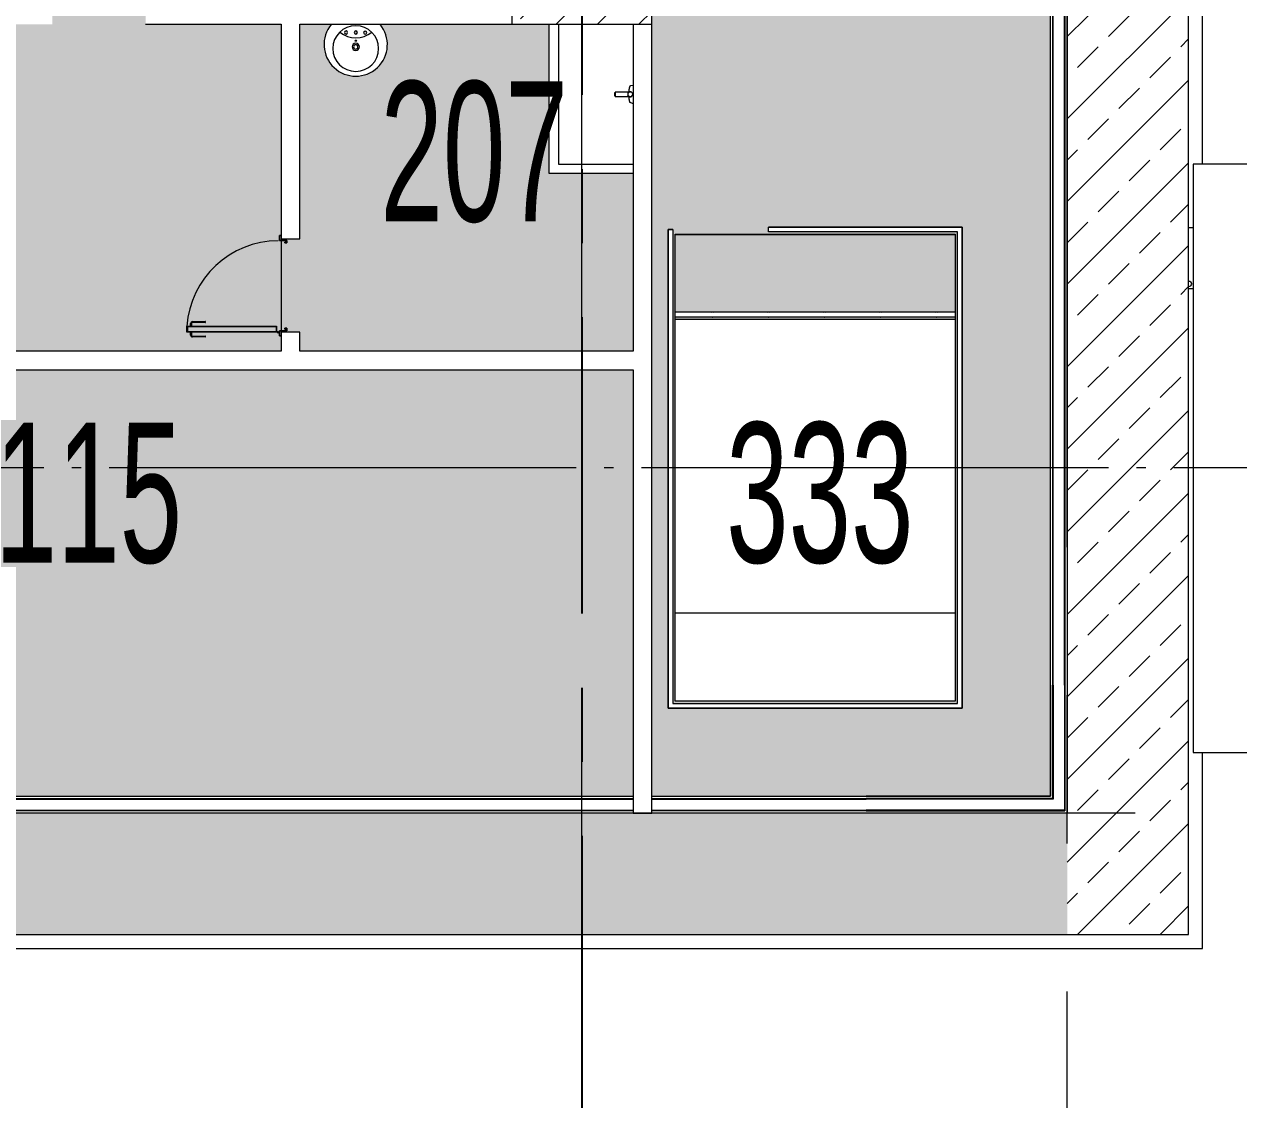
# Model space of a CAD drawing. Header units: metres. Extents: x -201 to 705, y -63 to 42.
# Drawn here: x 428.45 to 441.46, y -23.77 to -12.25 of the extents above; entities that cross this region are included whole.
import ezdxf

# ---------------------------------------------------------------- set-up
doc = ezdxf.new("R2010")
doc.units = ezdxf.units.M
for name, pattern in [('Dash', [3, 1.5, -1.5]), ('Grid Line', [11.1125, 6.35, -1.5875, 1.5875, -1.5875]), ('Grid Line 1_4_', [5.55625, 3.175, -0.79375, 0.79375, -0.79375]), ('HAT AKSI', [5.6, 5, -0.3, 0, -0.3])]:
    doc.linetypes.add(name, pattern=pattern)
for name, color, linetype, lineweight in [('A-----NPP', 7, 'Continuous', 9), ('A-DETLGEM', 7, 'Continuous', 9), ('A_AREA', 7, 'Continuous', 9), ('A_DOOR', 7, 'Continuous', 9), ('A_GRID', 7, 'Continuous', 9), ('A_HANDRAIL', 7, 'Continuous', 9), ('A_HATCH', 7, 'Continuous', 9), ('A_RC', 7, 'Continuous', 9), ('A_TEXT_40', 7, 'Continuous', 9), ('A_WALL', 7, 'Continuous', 9), ('G-PLANOTM', 7, 'Continuous', 9), ('P-SANRFIM', 7, 'Continuous', 9)]:
    doc.layers.add(name, color=color, linetype=linetype, lineweight=lineweight)
doc.styles.add('Arial Narrow_2', font='ARIALN.TTF', dxfattribs={"width": 0.7, "height": 1.5})
pattern_1 = [(45, (0, 0), (-0.442274, 0.442274), []), (45, (0.4423, 0), (-0.442274, 0.442274), [0.31274, -0.15637])]

# ---------------------------------------------------------------- blocks, each defined once
blk = doc.blocks.new('B1010_10_KOLON_DİKDÖRTGEN KESİT - 90x150mm-V170-_7_76 _10_76_ BİLET HOLÜ _FFL__ANAHTAR PLAN')
at = {"layer": 'A_RC', "true_color": 0x787878}
h = blk.add_hatch(dxfattribs=at)
h.set_pattern_fill('FP_7', color=8, style=0, pattern_type=2)
h.set_pattern_definition([(225, (0, -11.8), (0.44228, -0.44228), []), (225, (-0.4423, -11.8), (0.44228, -0.44228), [0.31274, -0.15637])])
h.paths.add_polyline_path([(-0.75, 0.45), (-0.75, -0.45), (0.75, -0.45), (0.75, 0.45), (-0.55, 0.45)])
at = {"layer": 'A_RC', "lineweight": 18}
for p, q in [((0.75, 0.45), (-0.75, 0.45)), ((-0.75, 0.45), (-0.75, -0.45)), ((0.75, -0.45), (0.75, 0.45)), ((-0.75, -0.45), (0.75, -0.45))]:
    blk.add_line(p, q, dxfattribs=at)
blk = doc.blocks.new('TBM Çukuru VOID - tbm çukur kesiti_dwg-3971131-_7_76 _10_76_ BİLET HOLÜ _FFL__ANAHTAR PLAN')
at = {"layer": 'A-----NPP'}
blk.add_line((-0.002, 0), (-0.001, 0), dxfattribs=at)
blk = doc.blocks.new('TBM Çukuru VOID - B3060_TBM Çukuru VOID_L_2320_00mm-3817887-_7_76 _10_76_ BİLET HOLÜ _FFL__ANAHTAR PLAN')
blk.add_blockref('TBM Çukuru VOID - tbm çukur kesiti_dwg-3971131-_7_76 _10_76_ BİLET HOLÜ _FFL__ANAHTAR PLAN', (0, 0))
blk = doc.blocks.new('DOLGU BETON - DOLGU BETON-4155418-_7_76 _10_76_ BİLET HOLÜ _FFL__ANAHTAR PLAN')
at = {"layer": 'A-----NPP'}
blk.add_line((4, -18.559), (1.001, -18.559), dxfattribs=at)
blk = doc.blocks.new('IC-TKN-M7-S22-000-10-A1-32-K-T-6C-200_rvt-2-_7_76 _10_76_ BİLET HOLÜ _FFL__ANAHTAR PLAN')
at = {"layer": 'A_HATCH', "true_color": 0x787878}
h = blk.add_hatch(dxfattribs=at)
h.set_pattern_fill('FP_3', color=8, style=0, pattern_type=2)
h.set_pattern_definition(pattern_1)
h.paths.add_polyline_path([(6.363, -22), (6.5, -22), (6.5, 5), (5.2, 5), (5.2, -22)])
h = blk.add_hatch(dxfattribs=at)
h.set_pattern_fill('FP_3', color=8, style=0, pattern_type=2)
h.set_pattern_definition(pattern_1)
h.paths.add_polyline_path([(-55.384, -22), (5.2, -22), (5.2, -20.7), (-55.75, -20.7), (-55.75, -22), (-55.386, -22)])
at = {"layer": 'A-----NPP'}
for p, q in [((6.65, -13.75), (6.65, -3.05)), ((10.503, -13.75), (6.55, -13.75)), ((6.55, -13.75), (6.55, -20.05)), ((4, -18.559), (1.001, -18.559)), ((6.55, -20.05), (10.503, -20.05)), ((6.65, -22.15), (6.65, -20.05)), ((-55.384, -22.15), (6.65, -22.15))]:
    blk.add_line(p, q, dxfattribs=at)
at = {"layer": 'A_RC'}
for p, q in [((1.001, -19.5), (1.001, -14.501)), ((1.001, -14.501), (4, -14.501))]:
    blk.add_line(p, q, dxfattribs=at)
at = {"layer": 'A_WALL', "lineweight": 18}
for p, q in [((6.5, -22), (6.5, 5)), ((5.2, 3.7), (5.2, -20.7)), ((5.2, -20.7), (-55.75, -20.7)), ((-55.75, -22), (5.2, -22)), ((5.2, -22), (6.5, -22))]:
    blk.add_line(p, q, dxfattribs=at)
at = {"layer": 'A_RC', "lineweight": 9}
blk.add_blockref('DOLGU BETON - DOLGU BETON-4155418-_7_76 _10_76_ BİLET HOLÜ _FFL__ANAHTAR PLAN', (0, 0), dxfattribs=at)
at = {"layer": 'A_RC', "lineweight": 9, "rotation": 180}
blk.add_blockref('B1010_10_KOLON_DİKDÖRTGEN KESİT - 90x150mm-V170-_7_76 _10_76_ BİLET HOLÜ _FFL__ANAHTAR PLAN', (0, -11.8), dxfattribs=at)
at = {"layer": 'G-PLANOTM', "lineweight": 9, "rotation": 180}
blk.add_blockref('TBM Çukuru VOID - B3060_TBM Çukuru VOID_L_2320_00mm-3817887-_7_76 _10_76_ BİLET HOLÜ _FFL__ANAHTAR PLAN', (6.5, -17.025), dxfattribs=at)
blk = doc.blocks.new('Top Rail Type - Top Rail_Internal_-3516888-_7_76 _10_76_ BİLET HOLÜ _FFL__ANAHTAR PLAN')
at = {"layer": 'A_HANDRAIL'}
for p, q in [((2, -14.475), (2, -14.425)), ((2, -14.425), (4.075, -14.425)), ((4.075, -14.425), (4.075, -19.575)), ((0.925, -14.45), (0.975, -14.45)), ((0.925, -19.575), (0.925, -14.45)), ((0.975, -14.45), (0.975, -19.525)), ((4.025, -14.475), (2, -14.475)), ((4.025, -19.525), (4.025, -14.475)), ((4.075, -19.575), (0.925, -19.575)), ((0.975, -19.525), (4.025, -19.525))]:
    blk.add_line(p, q, dxfattribs=at)
blk = doc.blocks.new('Top Rail Type - Top Rail_Internal_-V129-_7_76 _10_76_ BİLET HOLÜ _FFL__ANAHTAR PLAN')
at = {"layer": 'A_HANDRAIL'}
for p, q in [((2, -14.475), (2, -14.425)), ((4.075, -14.425), (2, -14.425)), ((4.075, -19.575), (4.075, -14.425)), ((0.975, -14.45), (0.925, -14.45)), ((0.925, -14.45), (0.925, -19.575)), ((0.975, -14.45), (0.975, -19.525)), ((4.025, -14.475), (2, -14.475)), ((4.025, -19.525), (4.025, -14.475)), ((0.925, -19.575), (4.075, -19.575)), ((0.975, -19.525), (4.025, -19.525))]:
    blk.add_line(p, q, dxfattribs=at)
blk = doc.blocks.new('Top Rail Type - Top Rail_Internal_-3551832-_7_76 _10_76_ BİLET HOLÜ _FFL__ANAHTAR PLAN')
at = {"layer": 'A_HANDRAIL'}
for p, q in [((2, -14.475), (2, -14.425)), ((2, -14.425), (4.075, -14.425)), ((4.075, -14.425), (4.075, -19.575)), ((0.925, -14.45), (0.975, -14.45)), ((0.925, -19.575), (0.925, -14.45)), ((0.975, -14.45), (0.975, -19.525)), ((4.025, -14.475), (2, -14.475)), ((4.025, -19.525), (4.025, -14.475)), ((4.075, -19.575), (0.925, -19.575)), ((0.975, -19.525), (4.025, -19.525))]:
    blk.add_line(p, q, dxfattribs=at)
blk = doc.blocks.new('Top Rail Type - Top Rail_Internal_-V131-_7_76 _10_76_ BİLET HOLÜ _FFL__ANAHTAR PLAN')
at = {"layer": 'A_HANDRAIL'}
for p, q in [((2, -14.475), (2, -14.425)), ((4.075, -14.425), (2, -14.425)), ((4.075, -19.575), (4.075, -14.425)), ((0.975, -14.45), (0.925, -14.45)), ((0.925, -14.45), (0.925, -19.575)), ((0.975, -14.45), (0.975, -19.525)), ((4.025, -14.475), (2, -14.475)), ((4.025, -19.525), (4.025, -14.475)), ((0.925, -19.575), (4.075, -19.575)), ((0.975, -19.525), (4.025, -19.525))]:
    blk.add_line(p, q, dxfattribs=at)
blk = doc.blocks.new('D2030_10_U Kanal Ekipmanı - U Kanal Ekipmanı-3997473-_7_76 _10_76_ BİLET HOLÜ _FFL__ANAHTAR PLAN')
at = {"layer": 'G-PLANOTM'}
for p, q in [((-0.18, 0), (-0.18, 16.64)), ((-0.155, 0), (-0.155, 16.64)), ((-0.15, 0), (-0.15, 16.64)), ((-0.03, 0), (-0.03, 16.64)), ((-0.025, 16.64), (-0.025, 0))]:
    blk.add_line(p, q, dxfattribs=at)
blk = doc.blocks.new('Railing - 50 x 12mm-V146-_7_76 _10_76_ BİLET HOLÜ _FFL__ANAHTAR PLAN')
at = {"layer": 'A-----NPP'}
for start, end in [(150, 180), (150, 180), (180, 210), (180, 210), (360, 30), (15, 30), (330, 360), (330, 360)]:
    blk.add_arc((0, 0), 0.03, start, end, dxfattribs=at)
blk = doc.blocks.new('Railing - 50 x 12mm-V147-_7_76 _10_76_ BİLET HOLÜ _FFL__ANAHTAR PLAN')
at = {"layer": 'A-----NPP'}
for start, end in [(150, 180), (150, 178.3442), (180, 210), (180, 210), (360, 30), (15, 30), (330, 360), (330, 360)]:
    blk.add_arc((0, 0), 0.03, start, end, dxfattribs=at)
blk = doc.blocks.new('Railing - 50 x 12mm-V148-_7_76 _10_76_ BİLET HOLÜ _FFL__ANAHTAR PLAN')
at = {"layer": 'A-----NPP'}
for start, end in [(180, 360), (180, 210), (225, 285), (300, 360)]:
    blk.add_arc((0, 0), 0.03, start, end, dxfattribs=at)
blk = doc.blocks.new('Railing - Railing-3771051-_7_76 _10_76_ BİLET HOLÜ _FFL__ANAHTAR PLAN')
at = {"extrusion": (0, 0, -1), "zscale": -1}
for name, p, rotation in [('Railing - 50 x 12mm-V148-_7_76 _10_76_ BİLET HOLÜ _FFL__ANAHTAR PLAN', (-6.5, -15.031), 270.0000000000002), ('Railing - 50 x 12mm-V146-_7_76 _10_76_ BİLET HOLÜ _FFL__ANAHTAR PLAN', (-1.4, -15.36), 270.0000000000018), ('Railing - 50 x 12mm-V147-_7_76 _10_76_ BİLET HOLÜ _FFL__ANAHTAR PLAN', (-2, -15.36), 270.0000000000018), ('Railing - 50 x 12mm-V146-_7_76 _10_76_ BİLET HOLÜ _FFL__ANAHTAR PLAN', (-2.6, -15.36), 270.0000000000018), ('Railing - 50 x 12mm-V146-_7_76 _10_76_ BİLET HOLÜ _FFL__ANAHTAR PLAN', (-3.2, -15.36), 270.0000000000018), ('Railing - 50 x 12mm-V146-_7_76 _10_76_ BİLET HOLÜ _FFL__ANAHTAR PLAN', (-3.8, -15.36), 270.0000000000018)]:
    blk.add_blockref(name, p, dxfattribs=dict(at, rotation=rotation))
blk = doc.blocks.new('Top Rail Type - Top Rail_Internal_-3771054-_7_76 _10_76_ BİLET HOLÜ _FFL__ANAHTAR PLAN')
at = {"layer": 'A-----NPP'}
for p, q in [((4, -15.335), (1.001, -15.335)), ((1.001, -15.385), (4, -15.385))]:
    blk.add_line(p, q, dxfattribs=at)
blk = doc.blocks.new('C1030_70_YK1 100x220cm - YK1 100x220cm-V156-_7_76 _10_76_ BİLET HOLÜ _FFL__ANAHTAR PLAN')
at = {"layer": 'A-DETLGEM'}
for p, q in [((-0.55, 0.913), (-0.55, 1.048)), ((-0.54, 1.048), (-0.54, 0.913)), ((-0.53, 1.068), (-0.5, 1.068)), ((-0.5, 1.058), (-0.53, 1.058)), ((-0.499, 1.107), (-0.434, 1.107)), ((-0.499, 0.139), (-0.499, 1.107)), ((-0.438, 1.103), (-0.495, 1.103)), ((-0.495, 0.153), (-0.495, 1.103)), ((-0.438, 1.103), (-0.438, 0.153)), ((-0.435, 1.068), (-0.405, 1.068)), ((-0.405, 1.058), (-0.435, 1.058)), ((-0.434, 1.107), (-0.434, 0.621)), ((-0.395, 0.913), (-0.395, 1.048)), ((-0.385, 1.048), (-0.385, 0.913)), ((-0.434, 0.621), (-0.434, 0.149)), ((-0.491, 0.139), (-0.499, 0.139)), ((-0.438, 0.153), (-0.495, 0.153)), ((-0.491, 0.149), (-0.491, 0.139)), ((-0.434, 0.149), (-0.491, 0.149))]:
    blk.add_line(p, q, dxfattribs=at)
for radius in [0.008, 0.006]:
    blk.add_circle((-0.5, 0.13), radius, dxfattribs=at)
for centre, radius, start, end in [((-0.53, 1.048), 0.02, 90, 180), ((-0.53, 1.048), 0.01, 90, 180), ((-0.405, 1.048), 0.02, 0, 90), ((-0.405, 1.048), 0.01, 0, 90), ((-0.545, 0.913), 0.005, 180, 0), ((-0.39, 0.913), 0.005, 180, 0)]:
    blk.add_arc(centre, radius, start, end, dxfattribs=at)
at = {"layer": 'A_DOOR'}
for p, q in [((-0.483, 0.118), (-0.538, 0.118)), ((-0.538, 0.118), (-0.538, 0.1)), ((-0.538, 0.1), (-0.538, 0.118)), ((-0.538, 0.118), (-0.483, 0.118)), ((-0.536, 0.1), (-0.536, 0.116)), ((-0.536, 0.116), (-0.485, 0.116)), ((-0.485, 0.116), (-0.536, 0.116)), ((-0.536, 0.116), (-0.536, 0.1)), ((-0.485, 0.095), (-0.487, 0.093)), ((-0.487, 0.093), (-0.485, 0.095)), ((-0.487, 0.093), (-0.487, 0.062)), ((-0.487, 0.062), (-0.487, 0.093)), ((-0.487, 0.062), (-0.485, 0.06)), ((-0.485, 0.06), (-0.487, 0.062)), ((-0.485, 0.116), (-0.485, 0.095)), ((-0.485, 0.095), (-0.485, 0.116)), ((-0.485, 0.092), (-0.483, 0.094)), ((-0.483, 0.094), (-0.485, 0.092)), ((-0.485, 0.063), (-0.485, 0.092)), ((-0.485, 0.092), (-0.485, 0.063)), ((-0.483, 0.061), (-0.485, 0.063)), ((-0.485, 0.063), (-0.483, 0.061)), ((-0.485, 0.06), (-0.485, 0.049)), ((-0.485, 0.049), (-0.485, 0.06)), ((-0.485, 0.049), (-0.465, 0.049)), ((-0.465, 0.049), (-0.485, 0.049)), ((-0.483, 0.045), (-0.485, 0.045)), ((-0.485, 0.045), (-0.485, 0.037)), ((-0.485, 0.037), (-0.485, 0.045)), ((-0.485, 0.045), (-0.483, 0.045)), ((-0.485, 0.037), (-0.457, 0.037)), ((-0.457, 0.037), (-0.485, 0.037)), ((-0.483, 0.094), (-0.483, 0.118)), ((-0.483, 0.118), (-0.483, 0.094)), ((-0.483, 0.051), (-0.483, 0.061)), ((-0.483, 0.061), (-0.483, 0.051)), ((-0.467, 0.051), (-0.483, 0.051)), ((-0.483, 0.051), (-0.467, 0.051)), ((-0.483, 0.039), (-0.483, 0.045)), ((-0.483, 0.045), (-0.483, 0.039)), ((-0.459, 0.039), (-0.483, 0.039)), ((-0.483, 0.039), (-0.459, 0.039)), ((-0.457, 0.061), (-0.467, 0.061)), ((-0.467, 0.061), (-0.467, 0.051)), ((-0.467, 0.051), (-0.467, 0.061)), ((-0.467, 0.061), (-0.457, 0.061)), ((-0.465, 0.049), (-0.465, 0.059)), ((-0.465, 0.059), (-0.459, 0.059)), ((-0.459, 0.059), (-0.465, 0.059)), ((-0.465, 0.059), (-0.465, 0.049)), ((-0.459, 0.059), (-0.459, 0.039)), ((-0.459, 0.039), (-0.459, 0.059)), ((-0.457, 0.037), (-0.457, 0.061)), ((-0.457, 0.061), (-0.457, 0.037)), ((0.467, 0.061), (0.457, 0.061)), ((0.457, 0.061), (0.457, 0.037)), ((0.457, 0.037), (0.457, 0.061)), ((0.457, 0.061), (0.467, 0.061)), ((0.457, 0.037), (0.485, 0.037)), ((0.485, 0.037), (0.457, 0.037)), ((0.459, 0.039), (0.459, 0.059)), ((0.459, 0.059), (0.465, 0.059)), ((0.465, 0.059), (0.459, 0.059)), ((0.459, 0.059), (0.459, 0.039)), ((0.483, 0.039), (0.459, 0.039)), ((0.459, 0.039), (0.483, 0.039)), ((0.465, 0.059), (0.465, 0.049)), ((0.465, 0.049), (0.465, 0.059)), ((0.465, 0.049), (0.485, 0.049)), ((0.485, 0.049), (0.465, 0.049)), ((0.467, 0.051), (0.467, 0.061)), ((0.467, 0.061), (0.467, 0.051)), ((0.483, 0.051), (0.467, 0.051)), ((0.467, 0.051), (0.483, 0.051)), ((0.538, 0.118), (0.483, 0.118)), ((0.483, 0.118), (0.483, 0.094)), ((0.483, 0.094), (0.483, 0.118)), ((0.483, 0.118), (0.538, 0.118)), ((0.483, 0.094), (0.485, 0.092)), ((0.485, 0.092), (0.483, 0.094)), ((0.485, 0.063), (0.483, 0.061)), ((0.483, 0.061), (0.485, 0.063)), ((0.483, 0.061), (0.483, 0.051)), ((0.483, 0.051), (0.483, 0.061)), ((0.485, 0.045), (0.483, 0.045)), ((0.483, 0.045), (0.483, 0.039)), ((0.483, 0.039), (0.483, 0.045)), ((0.483, 0.045), (0.485, 0.045)), ((0.485, 0.095), (0.485, 0.116)), ((0.485, 0.116), (0.536, 0.116)), ((0.536, 0.116), (0.485, 0.116)), ((0.485, 0.116), (0.485, 0.095)), ((0.487, 0.093), (0.485, 0.095)), ((0.485, 0.095), (0.487, 0.093)), ((0.485, 0.092), (0.485, 0.063)), ((0.485, 0.063), (0.485, 0.092)), ((0.485, 0.06), (0.487, 0.062)), ((0.487, 0.062), (0.485, 0.06)), ((0.485, 0.049), (0.485, 0.06)), ((0.485, 0.06), (0.485, 0.049)), ((0.485, 0.037), (0.485, 0.045)), ((0.485, 0.045), (0.485, 0.037)), ((0.487, 0.062), (0.487, 0.093)), ((0.487, 0.093), (0.487, 0.062)), ((0.536, 0.116), (0.536, 0.1)), ((0.536, 0.1), (0.536, 0.116)), ((0.538, 0.1), (0.538, 0.118)), ((0.538, 0.118), (0.538, 0.1))]:
    blk.add_line(p, q, dxfattribs=at)
blk.add_arc((-0.5, 0.13), 0.98, 360, 86.1575, dxfattribs=at)
blk = doc.blocks.new('Sink - Bathroom _4_ - 660 x 560mm-3808595-_7_76 _10_76_ BİLET HOLÜ _FFL__ANAHTAR PLAN')
at = {"layer": 'P-SANRFIM'}
for centre, radius, start, end in [((0, 0.217), 0.339, 320.1422, 219.8578), ((0, 0.217), 0.339, 320.1422, 219.8578), ((0, 0.26), 0.245, 0, 180), ((0, 0.242), 0.0386, 0, 180), ((0, 0.242), 0.0235, 0, 180), ((0, 0.26), 0.245, 180, 0), ((-0.002, -0.122), 0.267, 50.0636, 129.3628), ((0, 0.242), 0.0386, 180, 0), ((0, 0.242), 0.0235, 180, 0), ((-0.101, 0.089), 0.017, 0, 180), ((-0.101, 0.089), 0.017, 180, 0), ((-0.001, 0.088), 0.0168, 90, 270), ((-0.001, 0.088), 0.0168, 270, 90), ((0.104, 0.088), 0.017, 0, 180), ((0.104, 0.088), 0.017, 180, 0)]:
    blk.add_arc(centre, radius, start, end, dxfattribs=at)
for major_axis in [(-0.00908, 0), (0.00908, 0)]:
    blk.add_ellipse((-0.001, 0.176), major_axis=major_axis, ratio=0.332108, start_param=3.141593, end_param=6.283185, dxfattribs=at)
blk = doc.blocks.new('D2010_40_Temizlik Evyesi Musluk - Temizlik Evyesi Musluk-3553490-_7_76 _10_76_ BİLET HOLÜ _FFL__ANAHTAR PLAN')
at = {"layer": 'P-SANRFIM'}
for p, q in [((-0.022, -0.068), (-0.022, -0.19)), ((-0.015, -0.056), (0.015, -0.056)), ((0.022, -0.19), (0.022, -0.068)), ((-0.02, -0.19), (0.02, -0.19)), ((0.02, -0.19), (-0.02, -0.19)), ((0.02, -0.19), (-0.02, -0.19)), ((-0.02, -0.19), (0.02, -0.19)), ((0.014, -0.196), (-0.014, -0.196)), ((-0.014, -0.198), (0.014, -0.198))]:
    blk.add_line(p, q, dxfattribs=at)
at = {"layer": 'P-SANRFIM', "flags": 128}
for points in [[(-0.095, 0), (-0.089, -0.029), (-0.086, -0.036)], [(-0.054, -0.044), (-0.039, -0.046), (-0.023, -0.048)], [(-0.014, -0.056), (-0.02, -0.052), (-0.024, -0.046), (-0.027, -0.039), (-0.028, -0.032), (-0.027, -0.025), (-0.024, -0.018), (-0.02, -0.012), (-0.014, -0.008), (-0.007, -0.005), (0, -0.004)], [(-0.022, -0.041), (-0.022, -0.042), (-0.022, -0.043), (-0.022, -0.044), (-0.022, -0.045), (-0.022, -0.046), (-0.022, -0.047), (-0.022, -0.048), (-0.022, -0.05), (-0.022, -0.051), (-0.022, -0.052), (-0.022, -0.053), (-0.022, -0.055), (-0.022, -0.056), (-0.022, -0.058), (-0.022, -0.059), (-0.022, -0.06), (-0.022, -0.062), (-0.022, -0.063), (-0.022, -0.065), (-0.022, -0.066), (-0.022, -0.068)], [(-0.02, -0.047), (-0.021, -0.045), (-0.021, -0.045), (-0.021, -0.045)], [(0, -0.004), (0.007, -0.005), (0.014, -0.008), (0.02, -0.012), (0.024, -0.018), (0.027, -0.025), (0.028, -0.032), (0.027, -0.039), (0.024, -0.046), (0.02, -0.052), (0.014, -0.056)], [(0.021, -0.045), (0.021, -0.045), (0.02, -0.046), (0.02, -0.047)], [(0.022, -0.068), (0.022, -0.066), (0.022, -0.065), (0.022, -0.063), (0.022, -0.062), (0.022, -0.06), (0.022, -0.059), (0.022, -0.057), (0.022, -0.056), (0.022, -0.055), (0.022, -0.053), (0.022, -0.052), (0.022, -0.051), (0.022, -0.049), (0.022, -0.048), (0.022, -0.047), (0.022, -0.046), (0.022, -0.045), (0.022, -0.044), (0.022, -0.043), (0.022, -0.042), (0.022, -0.041)], [(0.023, -0.048), (0.039, -0.046), (0.054, -0.044)], [(0.086, -0.036), (0.094, -0.008), (0.095, 0)], [(-0.02, -0.19), (-0.021, -0.19), (-0.021, -0.19), (-0.021, -0.19), (-0.022, -0.19), (-0.022, -0.19), (-0.022, -0.19), (-0.022, -0.19), (-0.022, -0.19), (-0.021, -0.19), (-0.021, -0.19), (-0.021, -0.19), (-0.02, -0.19)], [(-0.014, -0.196), (-0.014, -0.196), (-0.014, -0.196), (-0.015, -0.196), (-0.015, -0.196), (-0.015, -0.197), (-0.015, -0.197), (-0.015, -0.197), (-0.015, -0.197), (-0.015, -0.198), (-0.014, -0.198), (-0.014, -0.198), (-0.014, -0.198)], [(0.014, -0.198), (0.014, -0.198), (0.014, -0.198), (0.015, -0.198), (0.015, -0.197), (0.015, -0.197), (0.015, -0.197), (0.015, -0.197), (0.015, -0.196), (0.015, -0.196), (0.014, -0.196), (0.014, -0.196), (0.014, -0.196)], [(0.02, -0.19), (0.021, -0.19), (0.021, -0.19), (0.021, -0.19), (0.022, -0.19), (0.022, -0.19), (0.022, -0.19), (0.022, -0.19), (0.022, -0.19), (0.021, -0.19), (0.021, -0.19), (0.021, -0.19), (0.02, -0.19)]]:
    blk.add_lwpolyline(points, dxfattribs=at)
at = {"layer": 'P-SANRFIM'}
for start, end in [(360, 180), (105, 180), (180, 240), (180, 202.7689), (60, 90), (300, 360), (0, 30), (348.6155, 360)]:
    blk.add_arc((0, -0.032), 0.028, start, end, dxfattribs=at)
for centre, start_param, end_param in [((-0.02, -0.19), 1.570796, 4.712389), ((0.02, -0.19), 4.712389, 7.853982)]:
    blk.add_ellipse(centre, major_axis=(0.002, 0), ratio=0.10817, start_param=start_param, end_param=end_param, dxfattribs=at)
for points, knots in [([(-0.086, -0.036), (-0.086, -0.036), (-0.086, -0.036), (-0.086, -0.036), (-0.085, -0.036), (-0.084, -0.037), (-0.083, -0.037), (-0.082, -0.037), (-0.081, -0.037), (-0.079, -0.038), (-0.077, -0.038), (-0.075, -0.039), (-0.074, -0.039), (-0.072, -0.04), (-0.071, -0.04), (-0.069, -0.04), (-0.066, -0.041), (-0.063, -0.042), (-0.059, -0.043), (-0.056, -0.043), (-0.054, -0.044)], [-0.5, -0.5, -0.5, -0.5, -0.4722222, -0.4444444, -0.4166667, -0.3888889, -0.3611111, -0.3472222, -0.3333333, -0.3055556, -0.2777778, -0.25, -0.2222222, -0.2083333, -0.1944444, -0.1666667, -0.1388889, -0.1111111, -0.0555556, 0, 0, 0, 0]), ([(-0.02, -0.047), (-0.02, -0.047), (-0.02, -0.046), (-0.02, -0.046), (-0.021, -0.045), (-0.021, -0.045), (-0.021, -0.045), (-0.021, -0.044), (-0.021, -0.044), (-0.021, -0.044), (-0.021, -0.044), (-0.021, -0.044), (-0.021, -0.043), (-0.021, -0.043), (-0.022, -0.043), (-0.022, -0.043), (-0.022, -0.042), (-0.022, -0.042), (-0.022, -0.042), (-0.022, -0.042), (-0.022, -0.041), (-0.022, -0.041), (-0.022, -0.041), (-0.022, -0.041), (-0.022, -0.041), (-0.022, -0.041), (-0.022, -0.041), (-0.022, -0.041), (-0.022, -0.041), (-0.022, -0.041), (-0.022, -0.041), (-0.021, -0.041), (-0.021, -0.041), (-0.021, -0.041), (-0.021, -0.042), (-0.021, -0.042), (-0.021, -0.042), (-0.021, -0.042), (-0.021, -0.042), (-0.021, -0.043), (-0.021, -0.043), (-0.02, -0.044), (-0.02, -0.044), (-0.02, -0.045)], [-1, -1, -1, -1, -0.944444, -0.888889, -0.861111, -0.833333, -0.805556, -0.791667, -0.777778, -0.763889, -0.75, -0.722222, -0.694444, -0.673611, -0.663194, -0.652778, -0.638889, -0.625, -0.611111, -0.583333, -0.569444, -0.541667, -0.527778, -0.5, -0.486111, -0.472222, -0.451389, -0.440972, -0.430556, -0.416667, -0.388889, -0.361111, -0.347222, -0.333333, -0.319444, -0.305556, -0.277778, -0.25, -0.222222, -0.194444, -0.166667, -0.111111, 0, 0, 0, 0]), ([(-0.02, -0.045), (-0.02, -0.045), (-0.02, -0.046), (-0.019, -0.048), (-0.019, -0.049), (-0.018, -0.05), (-0.018, -0.051), (-0.018, -0.051), (-0.018, -0.052), (-0.017, -0.052), (-0.017, -0.052), (-0.017, -0.053), (-0.017, -0.053), (-0.017, -0.053), (-0.017, -0.054), (-0.017, -0.054), (-0.017, -0.054), (-0.016, -0.054), (-0.016, -0.055), (-0.016, -0.055), (-0.016, -0.055), (-0.015, -0.055), (-0.015, -0.055), (-0.015, -0.056)], [-1, -1, -1, -1, -0.857143, -0.714286, -0.571429, -0.5, -0.428571, -0.392857, -0.357143, -0.321429, -0.303571, -0.285714, -0.267857, -0.25, -0.214286, -0.178571, -0.160714, -0.142857, -0.125, -0.107143, -0.071429, -0.035714, 0, 0, 0, 0]), ([(-0.016, -0.056), (-0.016, -0.056), (-0.017, -0.056), (-0.017, -0.056), (-0.017, -0.055), (-0.017, -0.055), (-0.017, -0.055), (-0.017, -0.054), (-0.017, -0.054), (-0.017, -0.054), (-0.018, -0.054), (-0.018, -0.053), (-0.018, -0.053), (-0.018, -0.052), (-0.018, -0.051), (-0.019, -0.05), (-0.019, -0.048), (-0.02, -0.047), (-0.02, -0.047)], [-0.8571429, -0.8571429, -0.8571429, -0.8571429, -0.8392857, -0.8214286, -0.7857143, -0.75, -0.7321429, -0.7142857, -0.6964286, -0.6785714, -0.6428571, -0.6071429, -0.5714286, -0.5, -0.4285714, -0.2857143, -0.1428571, 0, 0, 0, 0]), ([(0.015, -0.056), (0.015, -0.055), (0.015, -0.055), (0.016, -0.055), (0.016, -0.055), (0.016, -0.055), (0.016, -0.054), (0.017, -0.054), (0.017, -0.054), (0.017, -0.054), (0.017, -0.053), (0.017, -0.053), (0.017, -0.053), (0.017, -0.052), (0.017, -0.052), (0.018, -0.052), (0.018, -0.051), (0.018, -0.051), (0.018, -0.05), (0.019, -0.049), (0.019, -0.048), (0.02, -0.046), (0.02, -0.045), (0.02, -0.045)], [-1, -1, -1, -1, -0.964286, -0.928571, -0.892857, -0.875, -0.857143, -0.839286, -0.821429, -0.785714, -0.75, -0.732143, -0.714286, -0.696429, -0.678571, -0.642857, -0.607143, -0.571429, -0.5, -0.428571, -0.285714, -0.142857, 0, 0, 0, 0]), ([(0.02, -0.047), (0.02, -0.047), (0.019, -0.048), (0.019, -0.05), (0.018, -0.051), (0.018, -0.052), (0.018, -0.053), (0.018, -0.053), (0.018, -0.054), (0.017, -0.054), (0.017, -0.054), (0.017, -0.054), (0.017, -0.055), (0.017, -0.055), (0.017, -0.055), (0.017, -0.056), (0.017, -0.056), (0.016, -0.056), (0.016, -0.056)], [-1, -1, -1, -1, -0.8571429, -0.7142857, -0.5714286, -0.5, -0.4285714, -0.3928571, -0.3571429, -0.3214286, -0.3035714, -0.2857143, -0.2678571, -0.25, -0.2142857, -0.1785714, -0.1607143, -0.1428571, -0.1428571, -0.1428571, -0.1428571]), ([(0.02, -0.045), (0.02, -0.044), (0.02, -0.044), (0.021, -0.043), (0.021, -0.043), (0.021, -0.042), (0.021, -0.042), (0.021, -0.042), (0.021, -0.042), (0.021, -0.042), (0.021, -0.041), (0.021, -0.041), (0.021, -0.041), (0.022, -0.041), (0.022, -0.041), (0.022, -0.041), (0.022, -0.041), (0.022, -0.041), (0.022, -0.041), (0.022, -0.041), (0.022, -0.041), (0.022, -0.041), (0.022, -0.041), (0.022, -0.041), (0.022, -0.042), (0.022, -0.042), (0.022, -0.042), (0.022, -0.042), (0.022, -0.043), (0.022, -0.043), (0.021, -0.043), (0.021, -0.043), (0.021, -0.044), (0.021, -0.044), (0.021, -0.044), (0.021, -0.044), (0.021, -0.044), (0.021, -0.045), (0.021, -0.045), (0.021, -0.045), (0.02, -0.046), (0.02, -0.046), (0.02, -0.047), (0.02, -0.047)], [-1, -1, -1, -1, -0.888889, -0.833333, -0.805556, -0.777778, -0.75, -0.722222, -0.694444, -0.680556, -0.666667, -0.652778, -0.638889, -0.611111, -0.583333, -0.5625, -0.552083, -0.541667, -0.527778, -0.513889, -0.5, -0.472222, -0.444444, -0.430556, -0.416667, -0.388889, -0.375, -0.361111, -0.340278, -0.329861, -0.319444, -0.305556, -0.277778, -0.25, -0.236111, -0.222222, -0.208333, -0.194444, -0.166667, -0.138889, -0.111111, -0.055556, 0, 0, 0, 0]), ([(0.054, -0.044), (0.056, -0.043), (0.059, -0.043), (0.064, -0.042), (0.068, -0.041), (0.071, -0.04), (0.073, -0.039), (0.075, -0.039), (0.077, -0.038), (0.079, -0.038), (0.08, -0.038), (0.081, -0.037), (0.082, -0.037), (0.084, -0.037), (0.085, -0.036), (0.086, -0.036), (0.086, -0.036), (0.086, -0.036), (0.086, -0.036)], [-1, -1, -1, -1, -0.9444444, -0.8888889, -0.8333333, -0.8055556, -0.7777778, -0.75, -0.7222222, -0.6944444, -0.6805556, -0.6666667, -0.6388889, -0.6111111, -0.5833333, -0.5555556, -0.5277778, -0.5, -0.5, -0.5, -0.5])]:
    blk.add_open_spline(points, degree=3, knots=knots, dxfattribs=at)

msp = doc.modelspace()

# ---------------------------------------------------------------- hatches: boundary and pattern name
at = {"layer": 'A_AREA', "true_color": 0xffff80}
h = msp.add_hatch(color=51, dxfattribs=at)
h.paths.add_polyline_path([(438.424, -20.52), (439.444, -20.52), (439.444, 3.52), (435.174, 3.52), (435.174, -20.52), (437.956, -20.52)])
h.paths.add_polyline_path([(438.433, -19.575), (435.349, -19.575), (435.349, -14.45), (435.399, -14.45), (435.399, -19.525), (438.449, -19.525), (438.449, -14.475), (436.424, -14.475), (436.424, -14.425), (438.499, -14.425), (438.499, -19.575), (438.449, -19.575)])
h.paths.add_polyline_path([(438.425, -19.501), (435.425, -19.498), (435.425, -14.501), (438.425, -14.504), (438.425, -19.282)])
h.paths.add_polyline_path([(438.391, -2.59), (436.374, -2.586), (436.374, -2.509), (438.433, -2.509), (438.43, 2.509), (435.416, 2.509), (435.412, -2.55), (435.334, -2.55), (435.334, 2.59), (438.514, 2.589), (438.514, -2.59), (438.403, -2.59)])
h.paths.add_polyline_path([(435.425, -2.5), (435.425, 2.499), (438.425, 2.499), (438.424, -2.5), (435.557, -2.5)])
at = {"layer": 'A_AREA', "true_color": 0xfdf5f4}
h = msp.add_hatch(color=7, dxfattribs=at)
h.paths.add_polyline_path([(418.66, -15.85), (419.534, -15.85), (419.534, -15.75), (431.204, -15.75), (431.204, -15.55), (431.304, -15.55), (431.304, -14.55), (431.204, -14.55), (431.204, -12.25), (429.754, -12.25), (429.754, -12.15), (428.754, -12.15), (428.754, -12.25), (428.154, -12.25), (428.15, -12.15), (427.154, -12.15), (427.154, -12.25), (420.474, -12.25), (420.474, -12.15), (419.474, -12.15), (419.474, -12.25), (408.524, -12.25), (408.524, -12.15), (407.524, -12.15), (407.524, -12.25), (405.849, -12.25), (405.849, -9.85), (405.699, -9.85), (405.699, -9.75), (404.699, -9.75), (404.699, -9.85), (404.199, -9.85), (404.199, -9.75), (403.199, -9.75), (403.199, -9.85), (403.049, -9.85), (403.049, -12.25), (401.374, -12.25), (401.374, -12.15), (400.374, -12.15), (400.374, -12.25), (397.721, -12.25), (397.721, -12.15), (396.721, -12.15), (396.721, -12.25), (396.121, -12.25), (396.119, -12.15), (395.121, -12.15), (395.121, -12.25), (388.674, -12.25), (388.674, -11.55), (380.174, -11.55), (380.174, -12.25), (378.674, -12.25), (378.674, -14.79), (387.324, -14.79), (387.324, -14.75), (391.593, -14.75), (391.593, -14.85), (392.393, -14.85), (392.393, -14.75), (393.924, -14.75), (393.924, -15.75), (402.574, -15.75), (402.574, -15.85), (403.574, -15.85), (403.574, -15.75), (404.174, -15.75), (404.174, -15.85), (405.174, -15.85), (405.174, -15.75), (408.174, -15.75), (408.174, -15.85), (409.174, -15.85), (409.174, -15.75), (413.684, -15.75), (413.684, -15.85), (414.684, -15.85), (414.684, -15.75), (415.324, -15.75), (415.329, -15.85), (416.324, -15.85), (416.324, -15.75), (418.534, -15.75), (418.534, -15.85)])
h.paths.add_polyline_path([(403.319, -12.164), (403.29, -12.145), (403.184, -12.009), (403.178, -11.982), (403.178, -11.319), (403.197, -11.3), (403.343, -11.3), (403.362, -11.319), (403.365, -11.3), (403.934, -11.3), (403.93, -11.342), (403.362, -11.342), (403.357, -12.15), (403.343, -12.164)])
h.paths.add_polyline_path([(404.672, -12.164), (404.642, -12.145), (404.536, -12.009), (404.531, -11.986), (404.531, -11.342), (403.959, -11.342), (403.959, -11.3), (404.531, -11.3), (404.531, -11.319), (404.55, -11.3), (404.696, -11.3), (404.715, -11.319), (404.709, -12.15), (404.696, -12.164)])
h.paths.add_polyline_path([(405.7, -12.164), (405.671, -12.145), (405.565, -12.009), (405.559, -11.986), (405.557, -11.887), (405.508, -11.955), (405.496, -11.952), (405.486, -11.94), (405.487, -11.932), (405.559, -11.819), (405.559, -11.675), (404.988, -11.669), (404.988, -11.637), (405.559, -11.632), (405.559, -11.516), (405.477, -11.38), (405.487, -11.368), (405.502, -11.366), (405.509, -11.372), (405.559, -11.45), (405.559, -11.319), (405.578, -11.3), (405.724, -11.3), (405.743, -11.319), (405.738, -12.15), (405.724, -12.164)])
at = {"layer": 'A_AREA', "true_color": 0xf5daa0}
msp.add_hatch(color=41, dxfattribs=at).paths.add_polyline_path([(432.524, -15.75), (434.974, -15.75), (434.974, -13.85), (434.074, -13.85), (434.074, -12.25), (432.264, -12.25), (432.311, -12.327), (432.333, -12.39), (432.341, -12.429), (432.34, -12.502), (432.333, -12.55), (432.311, -12.611), (432.279, -12.666), (432.237, -12.714), (432.186, -12.753), (432.129, -12.782), (432.068, -12.8), (432.004, -12.806), (431.941, -12.8), (431.88, -12.782), (431.823, -12.753), (431.772, -12.714), (431.73, -12.666), (431.698, -12.611), (431.676, -12.55), (431.666, -12.487), (431.669, -12.423), (431.683, -12.361), (431.708, -12.303), (431.744, -12.25), (431.404, -12.25), (431.404, -14.55), (431.304, -14.55), (431.304, -15.55), (431.404, -15.55), (431.404, -15.75), (431.442, -15.75)])
at = {"layer": 'A_AREA', "true_color": 0xffff80}
msp.add_hatch(color=51, dxfattribs=at).paths.add_polyline_path([(437.723, -19.501), (438.425, -19.501), (438.424, -14.501), (435.425, -14.503), (435.425, -15.335), (438.424, -15.335), (438.424, -15.385), (435.425, -15.385), (435.425, -15.41), (438.424, -15.41), (438.424, -19.5), (436.006, -19.501)])
at = {"layer": 'A_AREA', "true_color": 0xf4e6fa}
msp.add_hatch(color=7, dxfattribs=at).paths.add_polyline_path([(418.334, -20.52), (434.974, -20.52), (434.974, -15.95), (419.534, -15.95), (419.534, -15.85), (418.534, -15.85), (418.534, -15.95), (418.334, -15.95), (418.334, -19.927)])

# ---------------------------------------------------------------- linework, layer by layer
at = {"layer": 'A-----NPP'}
for p, q in [((440.974, -14.431), (440.924, -14.431)), ((440.924, -15.081), (440.974, -15.081)), ((435.425, -15.41), (438.424, -15.41)), ((435.425, -15.41), (438.424, -15.41))]:
    msp.add_line(p, q, dxfattribs=at)
at = {"layer": 'A_AREA', "linetype": 'Dash'}
for p, q in [((435.425, -14.501), (438.425, -14.501)), ((435.425, -19.501), (435.425, -14.501)), ((438.425, -14.501), (438.425, -19.501)), ((438.425, -19.501), (435.425, -19.501))]:
    msp.add_line(p, q, dxfattribs=at)
at = {"layer": 'A_GRID', "color": 21, "linetype": 'Grid Line 1_4_', "lineweight": 25, "true_color": 0xffaaaa}
msp.add_line((434.424, 29.062), (434.424, -40.769), dxfattribs=at)
at = {"layer": 'A_GRID', "color": 253, "linetype": 'Grid Line', "true_color": 0xaaaaaa}
for p, q in [((434.424, -28.963), (434.424, 14.252)), ((439.624, -28.963), (439.624, 13.652)), ((451.464, -20.7), (238.638, -20.7))]:
    msp.add_line(p, q, dxfattribs=at)
at = {"layer": 'A_GRID', "color": 21, "linetype": 'HAT AKSI', "true_color": 0xffaaaa}
msp.add_line((451.464, -17), (238.638, -17), dxfattribs=at)
at = {"layer": 'A_RC'}
for p, q in [((439.444, -20.52), (439.444, 3.52)), ((431.204, -14.55), (431.204, -15.55)), ((435.424, -14.5), (438.424, -14.5)), ((435.424, -19.5), (435.424, -14.5)), ((438.424, -14.5), (438.424, -19.5)), ((438.424, -19.5), (435.424, -19.5)), ((418.334, -20.52), (434.974, -20.52)), ((435.174, -20.52), (439.444, -20.52))]:
    msp.add_line(p, q, dxfattribs=at)
at = {"layer": 'A_WALL', "lineweight": 18}
for p, q in [((429.754, -12.25), (431.204, -12.25)), ((431.204, -12.25), (431.204, -14.55)), ((431.404, -12.25), (433.674, -12.25)), ((431.404, -14.55), (431.404, -12.25)), ((434.974, -12.25), (434.974, -15.75)), ((435.174, -20.7), (435.174, -12.25)), ((431.204, -14.55), (431.404, -14.55)), ((431.404, -15.55), (431.204, -15.55)), ((431.204, -15.55), (431.204, -15.75)), ((431.404, -15.75), (431.404, -15.55)), ((431.204, -15.75), (419.534, -15.75)), ((434.974, -15.75), (431.404, -15.75)), ((419.534, -15.95), (434.974, -15.95)), ((434.974, -15.95), (434.974, -20.7)), ((434.974, -20.7), (435.174, -20.7))]:
    msp.add_line(p, q, dxfattribs=at)
at = {"layer": 'A_WALL'}
for p, q in [((434.074, -13.85), (434.074, -12.25)), ((434.174, -12.25), (434.174, -13.75)), ((434.174, -13.75), (434.974, -13.75)), ((434.974, -13.85), (434.074, -13.85))]:
    msp.add_line(p, q, dxfattribs=at)
at = {"layer": 'G-PLANOTM'}
for p, q in [((439.444, -19.33), (439.444, 1.545)), ((439.469, -19.33), (439.469, 1.545)), ((439.474, -19.33), (439.474, 1.545)), ((439.594, -19.33), (439.594, 1.545)), ((439.599, 1.545), (439.599, -19.33)), ((439.444, -19.33), (439.444, -20.52)), ((439.469, -20.545), (439.469, -19.33)), ((439.469, -19.33), (439.474, -19.33)), ((439.474, -19.33), (439.469, -19.33)), ((439.474, -19.33), (439.474, -20.55)), ((439.594, -19.33), (439.599, -19.33)), ((439.594, -19.33), (439.594, -20.67)), ((439.599, -19.33), (439.594, -19.33)), ((439.599, -19.33), (439.599, -20.675)), ((435.174, -20.52), (437.469, -20.52)), ((435.174, -20.545), (437.469, -20.545)), ((439.444, -20.52), (437.469, -20.52)), ((439.469, -20.545), (437.469, -20.545)), ((439.474, -20.55), (439.469, -20.545)), ((435.174, -20.55), (437.469, -20.55)), ((435.174, -20.67), (437.469, -20.67)), ((437.469, -20.675), (435.174, -20.675)), ((439.474, -20.55), (437.469, -20.55)), ((439.594, -20.67), (437.469, -20.67)), ((437.469, -20.675), (439.599, -20.675)), ((439.599, -20.675), (439.594, -20.67))]:
    msp.add_line(p, q, dxfattribs=at)

# ---------------------------------------------------------------- block references
at = {"lineweight": 5}
msp.add_blockref('IC-TKN-M7-S22-000-10-A1-32-K-T-6C-200_rvt-2-_7_76 _10_76_ BİLET HOLÜ _FFL__ANAHTAR PLAN', (434.424, 0), dxfattribs=at)
at = {"layer": 'A-----NPP'}
for name in ['Railing - Railing-3771051-_7_76 _10_76_ BİLET HOLÜ _FFL__ANAHTAR PLAN', 'Top Rail Type - Top Rail_Internal_-3771054-_7_76 _10_76_ BİLET HOLÜ _FFL__ANAHTAR PLAN']:
    msp.add_blockref(name, (434.424, 0), dxfattribs=at)
at = {"layer": 'A_DOOR', "rotation": 89.99999999999977}
msp.add_blockref('C1030_70_YK1 100x220cm - YK1 100x220cm-V156-_7_76 _10_76_ BİLET HOLÜ _FFL__ANAHTAR PLAN', (431.304, -15.05), dxfattribs=at)
at = {"layer": 'A_HANDRAIL'}
for name in ['Top Rail Type - Top Rail_Internal_-3516888-_7_76 _10_76_ BİLET HOLÜ _FFL__ANAHTAR PLAN', 'Top Rail Type - Top Rail_Internal_-V129-_7_76 _10_76_ BİLET HOLÜ _FFL__ANAHTAR PLAN', 'Top Rail Type - Top Rail_Internal_-3551832-_7_76 _10_76_ BİLET HOLÜ _FFL__ANAHTAR PLAN', 'Top Rail Type - Top Rail_Internal_-V131-_7_76 _10_76_ BİLET HOLÜ _FFL__ANAHTAR PLAN']:
    msp.add_blockref(name, (434.424, 0), dxfattribs=at)
at = {"layer": 'G-PLANOTM', "rotation": 269.9999999999998}
msp.add_blockref('D2030_10_U Kanal Ekipmanı - U Kanal Ekipmanı-3997473-_7_76 _10_76_ BİLET HOLÜ _FFL__ANAHTAR PLAN', (418.334, -20.7), dxfattribs=at)
at = {"layer": 'P-SANRFIM'}
for name, p, rotation in [('Sink - Bathroom _4_ - 660 x 560mm-3808595-_7_76 _10_76_ BİLET HOLÜ _FFL__ANAHTAR PLAN', (432.004, -12.25), 180), ('D2010_40_Temizlik Evyesi Musluk - Temizlik Evyesi Musluk-3553490-_7_76 _10_76_ BİLET HOLÜ _FFL__ANAHTAR PLAN', (434.974, -13), 269.9999999999994)]:
    msp.add_blockref(name, p, dxfattribs=dict(at, rotation=rotation))

# ---------------------------------------------------------------- texts
at = {"layer": 'A_TEXT_40', "char_height": 1.5, "width": 2.44114, "attachment_point": 1, "style": 'Arial Narrow_2'}
for s, insert in [('207', (432.269, -12.861)), ('115', (428.138, -16.516)), ('333', (435.971, -16.516))]:
    msp.add_mtext(s, dxfattribs=dict(at, insert=insert))

doc.saveas('drawing.dxf')
